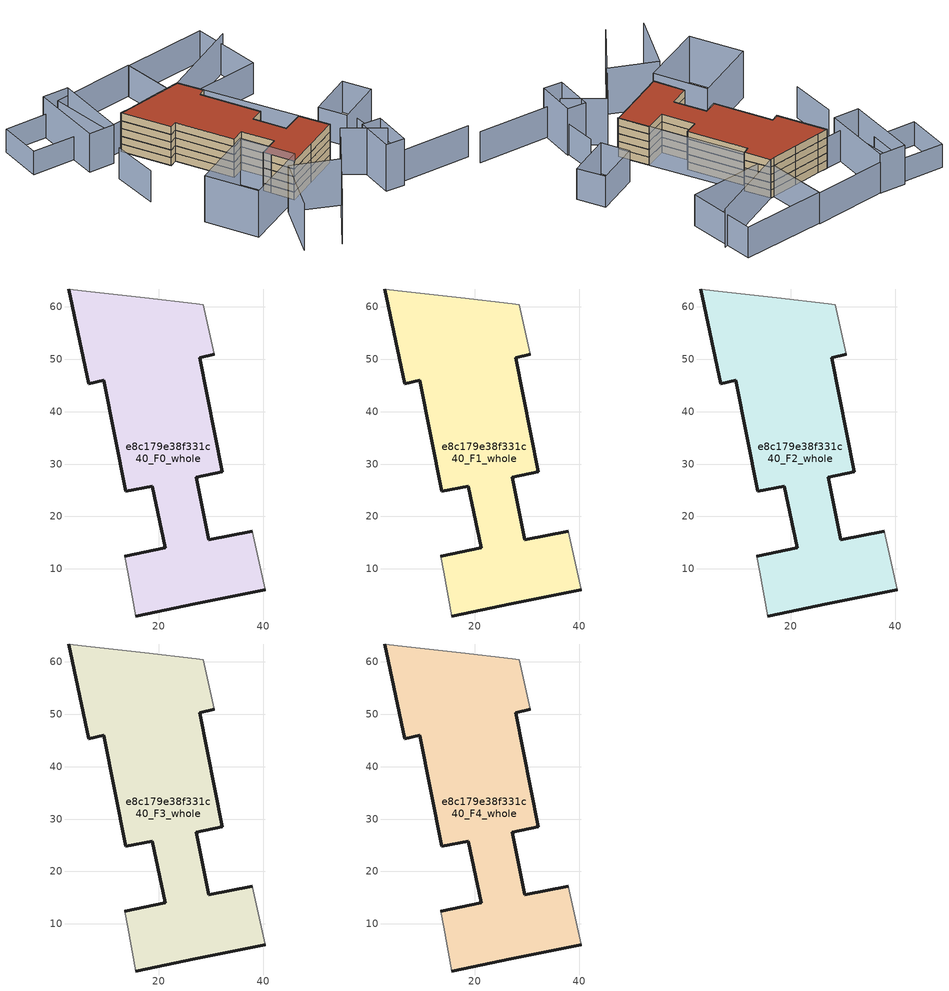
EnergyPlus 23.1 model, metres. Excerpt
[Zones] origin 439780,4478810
e8c179e38f331c40_F0_whole
 floor ground (EU_floor_Construction): 40.3,6 37.84,17.14 29.6,15.59 27.22,27.51 32.17,28.51 27.8,50.3 30.63,50.96 28.47,60.45 27.17,60.59 17.32,61.73 7.07,62.92 2.89,63.41 6.65,45.32 9.49,46 13.77,24.79 18.79,25.79 21.23,14.02 13.57,12.45 14.07,9.5 15.65,1.01 27.01,3.32 z0
 wall outside (EU_wall_Construction): 13.57,12.45 21.23,14.02 18.79,25.79 13.77,24.79 9.49,46 6.65,45.32 2.89,63.41 / 30.63,50.96 27.8,50.3 32.17,28.51 27.22,27.51 29.6,15.59 37.84,17.14 / 40.3,6 27.01,3.32 15.65,1.01 z0:3
 wall adiabatic (EU_wall_Construction): 2.89,63.41 7.07,62.92 17.32,61.73 27.17,60.59 28.47,60.45 30.63,50.96 / 37.84,17.14 40.3,6 / 15.65,1.01 14.07,9.5 13.57,12.45 z0:3
e8c179e38f331c40_F1_whole
 floor to e8c179e38f331c40_F0_whole (EU_floor_Construction): 40.3,6 37.84,17.14 29.6,15.59 27.22,27.51 32.17,28.51 27.8,50.3 30.63,50.96 28.47,60.45 27.17,60.59 17.32,61.73 7.07,62.92 2.89,63.41 6.65,45.32 9.49,46 13.77,24.79 18.79,25.79 21.23,14.02 13.57,12.45 14.07,9.5 15.65,1.01 27.01,3.32 z3
 wall outside (EU_wall_Construction): 13.57,12.45 21.23,14.02 18.79,25.79 13.77,24.79 9.49,46 6.65,45.32 2.89,63.41 / 30.63,50.96 27.8,50.3 32.17,28.51 27.22,27.51 29.6,15.59 37.84,17.14 / 40.3,6 27.01,3.32 15.65,1.01 z3:6
 wall adiabatic (EU_wall_Construction): 2.89,63.41 7.07,62.92 17.32,61.73 27.17,60.59 28.47,60.45 30.63,50.96 / 37.84,17.14 40.3,6 / 15.65,1.01 14.07,9.5 13.57,12.45 z3:6
e8c179e38f331c40_F2_whole
 floor to e8c179e38f331c40_F1_whole (EU_floor_Construction): 40.3,6 37.84,17.14 29.6,15.59 27.22,27.51 32.17,28.51 27.8,50.3 30.63,50.96 28.47,60.45 27.17,60.59 17.32,61.73 7.07,62.92 2.89,63.41 6.65,45.32 9.49,46 13.77,24.79 18.79,25.79 21.23,14.02 13.57,12.45 14.07,9.5 15.65,1.01 27.01,3.32 z6
 wall outside (EU_wall_Construction): 13.57,12.45 21.23,14.02 18.79,25.79 13.77,24.79 9.49,46 6.65,45.32 2.89,63.41 / 30.63,50.96 27.8,50.3 32.17,28.51 27.22,27.51 29.6,15.59 37.84,17.14 / 40.3,6 27.01,3.32 15.65,1.01 z6:9
 wall adiabatic (EU_wall_Construction): 2.89,63.41 7.07,62.92 17.32,61.73 27.17,60.59 28.47,60.45 30.63,50.96 / 37.84,17.14 40.3,6 / 15.65,1.01 14.07,9.5 13.57,12.45 z6:9
e8c179e38f331c40_F3_whole
 floor to e8c179e38f331c40_F2_whole (EU_floor_Construction): 40.3,6 37.84,17.14 29.6,15.59 27.22,27.51 32.17,28.51 27.8,50.3 30.63,50.96 28.47,60.45 27.17,60.59 17.32,61.73 7.07,62.92 2.89,63.41 6.65,45.32 9.49,46 13.77,24.79 18.79,25.79 21.23,14.02 13.57,12.45 14.07,9.5 15.65,1.01 27.01,3.32 z9
 wall outside (EU_wall_Construction): 13.57,12.45 21.23,14.02 18.79,25.79 13.77,24.79 9.49,46 6.65,45.32 2.89,63.41 / 30.63,50.96 27.8,50.3 32.17,28.51 27.22,27.51 29.6,15.59 37.84,17.14 / 40.3,6 27.01,3.32 15.65,1.01 z9:12
 wall adiabatic (EU_wall_Construction): 2.89,63.41 7.07,62.92 17.32,61.73 27.17,60.59 28.47,60.45 30.63,50.96 / 37.84,17.14 40.3,6 / 15.65,1.01 14.07,9.5 13.57,12.45 z9:12
e8c179e38f331c40_F4_whole
 floor to e8c179e38f331c40_F3_whole (EU_floor_Construction): 40.3,6 37.84,17.14 29.6,15.59 27.22,27.51 32.17,28.51 27.8,50.3 30.63,50.96 28.47,60.45 27.17,60.59 17.32,61.73 7.07,62.92 2.89,63.41 6.65,45.32 9.49,46 13.77,24.79 18.79,25.79 21.23,14.02 13.57,12.45 14.07,9.5 15.65,1.01 27.01,3.32 z12
 wall outside (EU_wall_Construction): 13.57,12.45 21.23,14.02 18.79,25.79 13.77,24.79 9.49,46 6.65,45.32 2.89,63.41 / 30.63,50.96 27.8,50.3 32.17,28.51 27.22,27.51 29.6,15.59 37.84,17.14 / 40.3,6 27.01,3.32 15.65,1.01 z12:15
 wall adiabatic (EU_wall_Construction): 2.89,63.41 7.07,62.92 17.32,61.73 27.17,60.59 28.47,60.45 30.63,50.96 / 37.84,17.14 40.3,6 / 15.65,1.01 14.07,9.5 13.57,12.45 z12:15
 roof outside (EU_roof_Construction): 28.47,60.45 30.63,50.96 27.8,50.3 32.17,28.51 27.22,27.51 29.6,15.59 37.84,17.14 40.3,6 27.01,3.32 15.65,1.01 14.07,9.5 13.57,12.45 21.23,14.02 18.79,25.79 13.77,24.79 9.49,46 6.65,45.32 2.89,63.41 7.07,62.92 17.32,61.73 27.17,60.59 z15
shading: -5.79,-20.41 8.81,-1.84 / 8.81,-1.84 22.76,-12.8 / 4.98,-27.56 36.84,-1.1 / 36.84,-1.1 46.73,-13 / 49.87,-7.37 45.14,-21.26 / 45.14,-21.26 38.57,-19.02 / 38.57,-19.02 43.29,-5.14 / 43.29,-5.14 49.87,-7.37 / 15.76,1.03 -9.08,-3.92 / -9.08,-3.92 -12.98,15.63 / -12.98,15.63 11.86,20.58 / 11.86,20.58 15.76,1.03 z0:18; 71.37,-26.85 45.8,-19.34 / 45.8,-19.34 48.9,-8.74 / 48.82,-10.17 52.24,4.12 / -10.26,53.58 -14.51,36.87 / 51.79,7.91 49.55,18.32 / 49.55,18.32 66.53,21.97 / 66.53,21.97 68.77,11.56 / 68.77,11.56 51.79,7.91 / 30.31,82.09 61.1,77.19 / 61.1,77.19 57.01,51.47 / 57.01,51.47 26.22,56.36 / 26.22,56.36 30.31,82.09 / 30.36,82.46 27.06,59.84 / 27.06,59.84 -4,64.37 / -4,64.37 -0.71,86.99 / -0.71,86.99 30.36,82.46 z0:12; 40.27,5.89 28.47,60.45 / 28.47,60.45 60.84,67.46 / -13.29,63.54 -5.49,89.15 / -5.49,89.15 3.72,86.34 / 3.72,86.34 -4.08,60.73 / -4.08,60.73 -13.29,63.54 z0:15; -5.91,87.78 -10.62,72.31 / -10.62,72.31 -25.66,76.9 / -25.66,76.9 -20.95,92.37 / -20.95,92.37 -5.91,87.78 z0:9
[Building]
EU S2 Campaign: North Axis=0; Terrain=City; Solar Distribution=FullExterior
[Site:Location]
Madrid: Latitude=40.5; Longitude=-3.5; Time Zone=1; Elevation=609
[SizingPeriod:WeatherFileDays]
AnnualSizingPeriod: Begin Month=1; Begin Day of Month=1; End Month=12; End Day of Month=31; Day of Week for Start Day=Monday; Use Weather File Daylight Saving Period=No; Use Weather File Rain and Snow Indicators=No
[MATERIAL]
EU_InternalMass_Material: Roughness=MediumRough; Thickness=0.1; Conductivity=1; Density=1800; Specific Heat=900; Thermal Absorptance=0.9; Solar Absorptance=0.7; Visible Absorptance=0.7
[MATERIAL:NOMASS] Roughness=MediumRough; Thermal Absorptance=0.9; Solar Absorptance=0.7; Visible Absorptance=0.7
Name | Thermal Resistance
EU_wall_NoMass | 0.459673
EU_roof_NoMass | 0.495815
EU_floor_NoMass | 0.788942
[CONSTRUCTION]
EU_wall_Construction: EU_wall_NoMass
EU_roof_Construction: EU_roof_NoMass
EU_floor_Construction: EU_floor_NoMass
EU_InternalMass_Construction: EU_InternalMass_Material
[ZONE] Type=1; Multiplier=1; Ceiling Height=autocalculate; Volume=3447.56; Floor Area=autocalculate; Part of Total Floor Area=Yes
e8c179e38f331c40_F0_whole; e8c179e38f331c40_F1_whole; e8c179e38f331c40_F2_whole; e8c179e38f331c40_F3_whole; e8c179e38f331c40_F4_whole
[INTERNALMASS] Construction=EU_InternalMass_Construction; Surface Area=1149.19
Name | Zone or ZoneList
e8c179e38f331c40_F0_whole_EU_InternalMass | e8c179e38f331c40_F0_whole
e8c179e38f331c40_F1_whole_EU_InternalMass | e8c179e38f331c40_F1_whole
e8c179e38f331c40_F2_whole_EU_InternalMass | e8c179e38f331c40_F2_whole
e8c179e38f331c40_F3_whole_EU_InternalMass | e8c179e38f331c40_F3_whole
e8c179e38f331c40_F4_whole_EU_InternalMass | e8c179e38f331c40_F4_whole
[OTHEREQUIPMENT] Fuel Type=Electricity; Design Level Calculation Method=Watts/Area; Power per Zone Floor Area=1; Fraction Latent=0; Fraction Radiant=0; Fraction Lost=0; Carbon Dioxide Generation Rate=0; EndUse Subcategory=EU_Step8_InternalGains
Name | Zone or ZoneList or Space or SpaceList | Schedule
EU_Step8_InternalGain_e8c179e38f331c40_F0_whole_f000 | e8c179e38f331c40_F0_whole | EU_Step8_GainSchedule_e8c179e38f331c40_F0_whole_f000
EU_Step8_InternalGain_e8c179e38f331c40_F1_whole_f000 | e8c179e38f331c40_F1_whole | EU_Step8_GainSchedule_e8c179e38f331c40_F1_whole_f000
EU_Step8_InternalGain_e8c179e38f331c40_F2_whole_f000 | e8c179e38f331c40_F2_whole | EU_Step8_GainSchedule_e8c179e38f331c40_F2_whole_f000
EU_Step8_InternalGain_e8c179e38f331c40_F3_whole_f000 | e8c179e38f331c40_F3_whole | EU_Step8_GainSchedule_e8c179e38f331c40_F3_whole_f000
EU_Step8_InternalGain_e8c179e38f331c40_F4_whole_f000 | e8c179e38f331c40_F4_whole | EU_Step8_GainSchedule_e8c179e38f331c40_F4_whole_f000
[ZONEVENTILATION:DESIGNFLOWRATE] Schedule=EU_AlwaysOn; Design Flow Rate Calculation Method=AirChanges/Hour; Air Changes per Hour=0.719161; Ventilation Type=Natural; Fan Pressure Rise=0; Fan Total Efficiency=1; Constant Term Coefficient=1; Temperature Term Coefficient=0; Velocity Term Coefficient=0; Velocity Squared Term Coefficient=0; Minimum Indoor Temperature=-100; Maximum Indoor Temperature=100; Delta Temperature=-100; Minimum Outdoor Temperature=-100; Maximum Outdoor Temperature=100; Maximum Wind Speed=40
Name | Zone or ZoneList or Space or SpaceList
EU_ConstantAir_e8c179e38f331c40_F0_whole | e8c179e38f331c40_F0_whole
EU_ConstantAir_e8c179e38f331c40_F1_whole | e8c179e38f331c40_F1_whole
EU_ConstantAir_e8c179e38f331c40_F2_whole | e8c179e38f331c40_F2_whole
EU_ConstantAir_e8c179e38f331c40_F3_whole | e8c179e38f331c40_F3_whole
EU_ConstantAir_e8c179e38f331c40_F4_whole | e8c179e38f331c40_F4_whole
[HVACTEMPLATE:THERMOSTAT] Constant Heating Setpoint=20; Constant Cooling Setpoint=50
EU_HeatOnly_e8c179e38f331c40_F0_whole; EU_HeatOnly_e8c179e38f331c40_F1_whole; EU_HeatOnly_e8c179e38f331c40_F2_whole; EU_HeatOnly_e8c179e38f331c40_F3_whole; EU_HeatOnly_e8c179e38f331c40_F4_whole
[HVACTEMPLATE:ZONE:IDEALLOADSAIRSYSTEM] System Availability Schedule=EU_AlwaysOn; Maximum Heating Supply Air Temperature=50; Minimum Cooling Supply Air Temperature=13; Maximum Heating Supply Air Humidity Ratio=0.0156; Minimum Cooling Supply Air Humidity Ratio=0.0077; Heating Limit=NoLimit; Cooling Limit=NoLimit; Heating Availability Schedule=EU_AlwaysOn; Cooling Availability Schedule=EU_CoolingOff; Dehumidification Control Type=ConstantSensibleHeatRatio; Cooling Sensible Heat Ratio=0.7; Dehumidification Setpoint=60; Humidification Control Type=None; Humidification Setpoint=30; Outdoor Air Method=None; Outdoor Air Flow Rate per Person=0.00944; Outdoor Air Flow Rate per Zone Floor Area=0; Outdoor Air Flow Rate per Zone=0; Demand Controlled Ventilation Type=None; Outdoor Air Economizer Type=NoEconomizer; Heat Recovery Type=None; Sensible Heat Recovery Effectiveness=0.7; Latent Heat Recovery Effectiveness=0.65
Name | Template Thermostat
e8c179e38f331c40_F0_whole | EU_HeatOnly_e8c179e38f331c40_F0_whole
e8c179e38f331c40_F1_whole | EU_HeatOnly_e8c179e38f331c40_F1_whole
e8c179e38f331c40_F2_whole | EU_HeatOnly_e8c179e38f331c40_F2_whole
e8c179e38f331c40_F3_whole | EU_HeatOnly_e8c179e38f331c40_F3_whole
e8c179e38f331c40_F4_whole | EU_HeatOnly_e8c179e38f331c40_F4_whole
[SIZING:ZONE] Zone Cooling Design Supply Air Temperature Input Method=SupplyAirTemperature; Zone Cooling Design Supply Air Temperature=13; Zone Heating Design Supply Air Temperature Input Method=SupplyAirTemperature; Zone Heating Design Supply Air Temperature=50; Zone Cooling Design Supply Air Humidity Ratio=0.008; Zone Heating Design Supply Air Humidity Ratio=0.008; Cooling Design Air Flow Method=DesignDay; Cooling Design Air Flow Rate=0; Cooling Minimum Air Flow per Zone Floor Area=0.000762; Cooling Minimum Air Flow=0; Cooling Minimum Air Flow Fraction=0.2; Heating Design Air Flow Method=DesignDay; Heating Design Air Flow Rate=0; Heating Maximum Air Flow per Zone Floor Area=0.002032; Heating Maximum Air Flow=0.141576; Heating Maximum Air Flow Fraction=0.3; Account for Dedicated Outdoor Air System=No; Dedicated Outdoor Air System Control Strategy=NeutralSupplyAir; Dedicated Outdoor Air Low Setpoint Temperature for Design=autosize; Dedicated Outdoor Air High Setpoint Temperature for Design=autosize; Zone Load Sizing Method=Sensible Load Only No Latent Load; Zone Latent Cooling Design Supply Air Humidity Ratio Input Method=HumidityRatioDifference; Zone Cooling Design Supply Air Humidity Ratio Difference=0.005; Zone Latent Heating Design Supply Air Humidity Ratio Input Method=HumidityRatioDifference; Zone Humidification Design Supply Air Humidity Ratio Difference=0.005
e8c179e38f331c40_F0_whole; e8c179e38f331c40_F1_whole; e8c179e38f331c40_F2_whole; e8c179e38f331c40_F3_whole; e8c179e38f331c40_F4_whole
[SCHEDULE:CONSTANT]
Name | Hourly Value
EU_AlwaysOn | 1
EU_CoolingOff | 0
[SCHEDULE:FILE] Column Number=1; Rows to Skip at Top=0; Number of Hours of Data=8760; Column Separator=Comma; Interpolate to Timestep=No; Minutes per Item=60; Adjust Schedule for Daylight Savings=Yes
Name | File
EU_Step8_GainSchedule_e8c179e38f331c40_F0_whole_f000 | ../../schedules/e8c179e38f331c40/e8c179e38f331c40_F0_whole_f000_gain.csv
EU_Step8_GainSchedule_e8c179e38f331c40_F1_whole_f000 | ../../schedules/e8c179e38f331c40/e8c179e38f331c40_F1_whole_f000_gain.csv
EU_Step8_GainSchedule_e8c179e38f331c40_F2_whole_f000 | ../../schedules/e8c179e38f331c40/e8c179e38f331c40_F2_whole_f000_gain.csv
EU_Step8_GainSchedule_e8c179e38f331c40_F3_whole_f000 | ../../schedules/e8c179e38f331c40/e8c179e38f331c40_F3_whole_f000_gain.csv
EU_Step8_GainSchedule_e8c179e38f331c40_F4_whole_f000 | ../../schedules/e8c179e38f331c40/e8c179e38f331c40_F4_whole_f000_gain.csv
